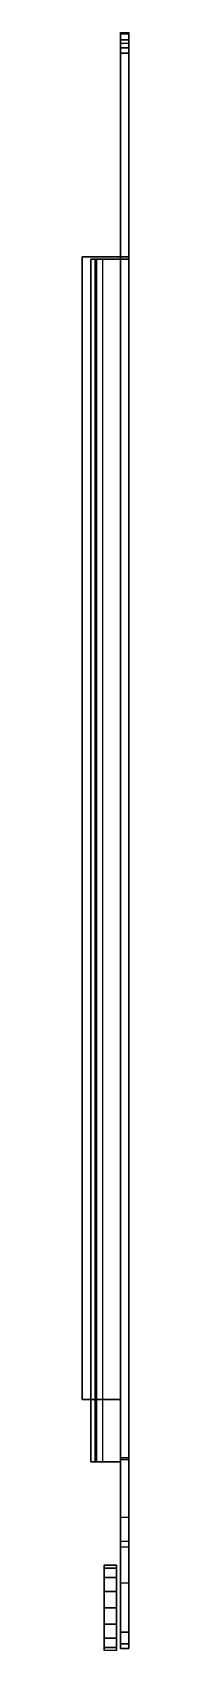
# Model space of a CAD drawing. Extents: x 0 to 343, y -397 to 0.
# Drawn here: x 331.6 to 343, y -397.1 to 0 of the extents above.
import ezdxf

# ---------------------------------------------------------------- set-up
doc = ezdxf.new("R2010")
doc.units = 0
doc.header["$LTSCALE"] = 0.25
for name, color, linetype in [('ACESSORIO', 4, 'Continuous'), ('LINHAGUIA', 2, 'Continuous'), ('ROLDANAS', 3, 'Continuous')]:
    doc.layers.add(name, color=color, linetype=linetype)

msp = doc.modelspace()

# ---------------------------------------------------------------- linework, layer by layer
at = {"layer": 'ACESSORIO', "extrusion": (1, 0, 0)}
for p, q in [((341, -1.83, 24.55), (341, 0, 23.3)), ((343, -1.83, 24.55), (343, 0, 23.3)), ((341, -0.32, 6.7), (341, -2.68, 5)), ((341, -3.83, 25.3), (341, -55.08, 27.98)), ((343, -0.32, 6.7), (343, -2.7, 5.05)), ((343, -3.83, 25.3), (343, -55.08, 27.98)), ((341, -55.63, 7), (341, -5.11, 4.3)), ((343, -55.63, 7), (343, -5.11, 4.3)), ((341, -335.11, 27.98), (341, -55.08, 27.98)), ((343, -349.84, 27.98), (343, -55.08, 27.98)), ((341, -370.34, 7), (341, -55.63, 7)), ((341, -55.63, 8.5), (341, -55.63, 7)), ((343, -370.34, 7), (343, -55.63, 7)), ((341, -364.4, 36.23), (341, -350.34, 28.11)), ((343, -364.4, 36.23), (343, -350.34, 28.11)), ((341, -392.63, 36.23), (341, -364.4, 36.23)), ((343, -392.63, 36.23), (343, -364.4, 36.23)), ((341, -371.63, 6.29), (341, -380.58)), ((343, -371.63, 6.29), (343, -380.58)), ((341, -380.58), (341, -392.63)), ((343, -380.58), (343, -392.63))]:
    msp.add_line(p, q, dxfattribs=at)
at = {"layer": 'ACESSORIO', "extrusion": (0, 0, -1)}
for p, q in [((341, -5.11, 4.3), (341, -2.68, 5)), ((343, -5.11, 4.3), (343, -2.7, 5.05)), ((341, -396.63, 4), (341, -396.63, 32.23)), ((343, -396.63, 4), (343, -396.63, 32.23))]:
    msp.add_line(p, q, dxfattribs=at)
at = {"layer": 'ACESSORIO', "extrusion": (0, 1, 0)}
for p, q in [((341, -55.08, 27.98), (331.59, -55.08, 27.98)), ((341, -55.08, 26.48), (331.59, -55.08, 26.48)), ((341, -335.53, 27.98), (331.59, -335.53, 27.98)), ((341, -335.53, 26.48), (331.59, -335.53, 26.48))]:
    msp.add_line(p, q, dxfattribs=at)
at = {"layer": 'ACESSORIO', "extrusion": (0, -1, 0)}
for p, q in [((334.78, -55.63, 13.66), (333.72, -55.63, 13.37)), ((333.72, -55.63, 13.37), (335.13, -55.63, 8.11)), ((334.78, -55.63, 13.66), (336.59, -55.63, 8.5)), ((341, -55.63, 7), (336.59, -55.63, 7)), ((341, -55.63, 8.5), (336.59, -55.63, 8.5)), ((334.78, -350.82, 13.66), (333.72, -350.82, 13.37)), ((333.72, -350.82, 13.37), (335.13, -350.82, 8.11)), ((334.78, -350.82, 13.66), (336.59, -350.82, 8.5)), ((341, -350.82, 7), (336.59, -350.82, 7)), ((341, -350.82, 8.5), (336.59, -350.82, 8.5))]:
    msp.add_line(p, q, dxfattribs=at)
at = {"layer": 'ACESSORIO', "extrusion": (1, 0, 0)}
for centre, radius, start, end in [((-4.43, 20.63, 341), 4.71, 56.4717, 82.7307), ((-4.43, 20.63, 343), 4.71, 56.4717, 82.7307), ((-392.63, 4, 341), 4, 180, 270), ((-392.63, 32.23, 341), 4, 90, 180), ((-392.63, 4, 343), 4, 180, 270), ((-392.63, 32.23, 343), 4, 90, 180)]:
    msp.add_arc(centre, radius, start, end, dxfattribs=at)
at = {"layer": 'ACESSORIO', "color": 0, "linetype": 'Continuous', "extrusion": (1, 0, 0)}
msp.add_arc((-349.84, 28.98, 343), 1, 240, 270, dxfattribs=at)
at = {"layer": 'ACESSORIO'}
for points in [[(341, -1.83, 24.55), (341, 0, 23.3), (343, 0, 23.3), (343, -1.83, 24.55)], [(341, 0, 23.3), (343, 0, 23.3), (343, -0.32, 6.7), (341, -0.32, 6.7)], [(341, -1.83, 24.55), (341, 0, 23.3), (341, -0.32, 6.7), (341, -2.68, 5)], [(341, -0.32, 6.7), (341, 0, 23.3), (343, 0, 23.3), (343, -0.32, 6.7)], [(343, -2.7, 5.05), (343, -1.83, 24.55), (343, 0, 23.3), (343, -0.32, 6.7)], [(341, -0.32, 6.7), (343, -0.32, 6.7), (343, -2.7, 5.05), (341, -2.68, 5)], [(341, -3.83, 25.3), (341, -1.83, 24.55), (343, -1.83, 24.55), (343, -3.83, 25.3)], [(341, -2.68, 5), (341, -1.83, 24.55), (341, -3.83, 25.3), (341, -5.11, 4.3)], [(341, -2.68, 5), (343, -2.7, 5.05), (343, -5.11, 4.3), (341, -5.11, 4.3)], [(341, -55.08, 27.98), (341, -3.83, 25.3), (343, -3.83, 25.3), (343, -55.08, 27.98)], [(341, -5.11, 4.3), (341, -3.83, 25.3), (341, -55.08, 27.98), (341, -55.63, 7)], [(343, -3.83, 25.3), (343, -1.83, 24.55), (343, -2.7, 5.05), (343, -5.11, 4.3)], [(343, -55.08, 27.98), (343, -3.83, 25.3), (343, -5.11, 4.3), (343, -55.63, 7)], [(341, -5.11, 4.3), (343, -5.11, 4.3), (343, -55.63, 7), (341, -55.63, 7)], [(341, -55.08, 26.48), (341, -335.53, 26.48), (331.59, -335.53, 26.48), (331.59, -55.08, 26.48)], [(331.59, -55.08, 27.98), (341, -55.08, 27.98), (341, -335.53, 27.98), (331.59, -335.53, 27.98)], [(341, -55.08, 26.48), (341, -55.08, 27.98), (331.59, -55.08, 27.98), (331.59, -55.08, 26.48)], [(331.59, -335.53, 27.98), (331.59, -335.53, 26.48), (331.59, -55.08, 26.48), (331.59, -55.08, 27.98)], [(341, -55.08, 27.98), (343, -55.08, 27.98), (343, -349.84, 27.98), (341, -349.84, 27.98)], [(341, -55.63, 7), (341, -55.08, 27.98), (341, -349.84, 27.98), (341, -370.34, 7)], [(343, -370.34, 7), (343, -349.84, 27.98), (343, -55.08, 27.98), (343, -55.63, 7)], [(334.78, -55.63, 13.66), (333.72, -55.63, 13.37), (333.72, -350.82, 13.37), (334.78, -350.82, 13.66)], [(333.72, -350.82, 13.37), (333.72, -55.63, 13.37), (335.13, -55.63, 8.11), (335.13, -350.82, 8.11)], [(333.72, -55.63, 13.37), (334.25, -55.63, 13.52), (336.59, -55.63, 7), (335.13, -55.63, 8.11)], [(334.78, -55.63, 13.66), (334.25, -55.63, 13.52), (336.59, -55.63, 7), (336.59, -55.63, 8.5)], [(336.59, -350.82, 8.5), (334.78, -350.82, 13.66), (334.78, -55.63, 13.66), (336.59, -55.63, 8.5)], [(336.59, -350.82, 7), (335.13, -350.82, 8.11), (335.13, -55.63, 8.11), (336.59, -55.63, 7)], [(341, -350.82, 8.5), (341, -55.63, 8.5), (336.59, -55.63, 8.5), (336.59, -350.82, 8.5)], [(336.59, -350.82, 7), (341, -350.82, 7), (341, -55.63, 7), (336.59, -55.63, 7)], [(336.59, -55.63, 8.5), (336.59, -55.63, 7), (341, -55.63, 7), (341, -55.63, 8.5)], [(343, -370.34, 7), (341, -370.34, 7), (341, -55.63, 7), (343, -55.63, 7)], [(331.59, -335.53, 26.48), (331.59, -335.53, 27.98), (341, -335.53, 27.98), (341, -335.53, 26.48)], [(336.59, -350.82, 7), (335.13, -350.82, 8.11), (333.72, -350.82, 13.37), (334.25, -350.82, 13.52)], [(336.59, -350.82, 7), (336.59, -350.82, 8.5), (334.78, -350.82, 13.66), (334.25, -350.82, 13.52)], [(341, -350.82, 8.5), (341, -350.82, 7), (336.59, -350.82, 7), (336.59, -350.82, 8.5)], [(341, -349.84, 27.98), (341, -370.34, 7), (341, -371.63, 6.29), (341, -350.34, 28.11)], [(343, -349.84, 27.98), (343, -350.34, 28.11), (341, -350.34, 28.11), (341, -349.84, 27.98)], [(341, -364.4, 36.23), (343, -364.4, 36.23), (343, -350.34, 28.11), (341, -350.34, 28.11)], [(341, -350.34, 28.11), (341, -371.63, 6.29), (341, -380.58), (341, -364.4, 36.23)], [(343, -350.34, 28.11), (343, -349.84, 27.98), (343, -370.34, 7), (343, -371.63, 6.29)], [(343, -380.58), (343, -364.4, 36.23), (343, -350.34, 28.11), (343, -371.63, 6.29)], [(341, -392.63, 36.23), (341, -364.4, 36.23), (343, -364.4, 36.23), (343, -392.63, 36.23)], [(341, -380.58), (341, -364.4, 36.23), (341, -392.63, 36.23), (341, -392.63)], [(343, -392.63), (343, -392.63, 36.23), (343, -364.4, 36.23), (343, -380.58)], [(341, -371.63, 6.29), (343, -371.63, 6.29), (343, -370.34, 7), (341, -370.34, 7)], [(341, -371.63, 6.29), (343, -371.63, 6.29), (343, -380.58), (341, -380.58)], [(341, -380.58), (341, -392.63), (343, -392.63), (343, -380.58)], [(341, -392.63), (341, -395.46, 1.17), (341, -395.46, 35.06), (341, -392.63, 36.23)], [(343, -392.63), (343, -392.63, 36.23), (343, -395.46, 35.06), (343, -395.46, 1.17)], [(341, -395.46, 1.17), (341, -395.46, 35.06), (341, -396.63, 32.23), (341, -396.63, 4)], [(341, -396.63, 4), (343, -396.63, 4), (343, -396.63, 32.23), (341, -396.63, 32.23)], [(343, -395.46, 1.17), (343, -395.46, 35.06), (343, -396.63, 32.23), (343, -396.63, 4)]]:
    msp.add_3dface(points, dxfattribs=at)
at = {"layer": 'ROLDANAS', "extrusion": (1, 0, 0)}
for centre, radius in [((-386.63, 12, 337), 10.5), ((-386.63, 12, 340), 10.5), ((-386.63, 12, 337), 5.25), ((-386.63, 12, 340), 5.25)]:
    msp.add_circle(centre, radius, dxfattribs=at)

# ---------------------------------------------------------------- meshes
at = {"layer": 'ACESSORIO'}
mesh = msp.add_polymesh((2, 3), dxfattribs=at)
for k, corner in enumerate([(341, -396.63, 32.23), (341, -395.46, 35.06), (341, -392.63, 36.23), (343, -396.63, 32.23), (343, -395.46, 35.06), (343, -392.63, 36.23)]):
    mesh.set_mesh_vertex(divmod(k, 3), corner)
mesh = msp.add_polymesh((2, 3), dxfattribs=at)
for k, corner in enumerate([(341, -396.63, 4), (341, -395.46, 1.17), (341, -392.63), (343, -396.63, 4), (343, -395.46, 1.17), (343, -392.63)]):
    mesh.set_mesh_vertex(divmod(k, 3), corner)
at = {"layer": 'LINHAGUIA'}
mesh = msp.add_polymesh((2, 16), dxfattribs=dict(at, n_close=True))
for k, corner in enumerate([(337, -397.13, 12), (337, -396.33, 16.02), (337, -394.06, 19.42), (337, -390.65, 21.7), (337, -386.63, 22.5), (337, -382.62, 21.7), (337, -379.21, 19.42), (337, -376.93, 16.02), (337, -376.13, 12), (337, -376.93, 7.98), (337, -379.21, 4.58), (337, -382.62, 2.3), (337, -386.63, 1.5), (337, -390.65, 2.3), (337, -394.06, 4.58), (337, -396.33, 7.98), (340, -397.13, 12), (340, -396.33, 16.02), (340, -394.06, 19.42), (340, -390.65, 21.7), (340, -386.63, 22.5), (340, -382.62, 21.7), (340, -379.21, 19.42), (340, -376.93, 16.02), (340, -376.13, 12), (340, -376.93, 7.98), (340, -379.21, 4.58), (340, -382.62, 2.3), (340, -386.63, 1.5), (340, -390.65, 2.3), (340, -394.06, 4.58), (340, -396.33, 7.98)]):
    mesh.set_mesh_vertex(divmod(k, 16), corner)
mesh = msp.add_polymesh((2, 16), dxfattribs=dict(at, n_close=True))
for k, corner in enumerate([(337, -397.13, 12), (337, -396.33, 16.02), (337, -394.06, 19.42), (337, -390.65, 21.7), (337, -386.63, 22.5), (337, -382.62, 21.7), (337, -379.21, 19.42), (337, -376.93, 16.02), (337, -376.13, 12), (337, -376.93, 7.98), (337, -379.21, 4.58), (337, -382.62, 2.3), (337, -386.63, 1.5), (337, -390.65, 2.3), (337, -394.06, 4.58), (337, -396.33, 7.98), (337, -391.88, 12), (337, -391.48, 14.01), (337, -390.35, 15.71), (337, -388.64, 16.85), (337, -386.63, 17.25), (337, -384.62, 16.85), (337, -382.92, 15.71), (337, -381.78, 14.01), (337, -381.38, 12), (337, -381.78, 9.99), (337, -382.92, 8.29), (337, -384.62, 7.15), (337, -386.63, 6.75), (337, -388.64, 7.15), (337, -390.35, 8.29), (337, -391.48, 9.99)]):
    mesh.set_mesh_vertex(divmod(k, 16), corner)
mesh = msp.add_polymesh((2, 16), dxfattribs=dict(at, n_close=True))
for k, corner in enumerate([(340, -397.13, 12), (340, -396.33, 16.02), (340, -394.06, 19.42), (340, -390.65, 21.7), (340, -386.63, 22.5), (340, -382.62, 21.7), (340, -379.21, 19.42), (340, -376.93, 16.02), (340, -376.13, 12), (340, -376.93, 7.98), (340, -379.21, 4.58), (340, -382.62, 2.3), (340, -386.63, 1.5), (340, -390.65, 2.3), (340, -394.06, 4.58), (340, -396.33, 7.98), (340, -391.88, 12), (340, -391.48, 14.01), (340, -390.35, 15.71), (340, -388.64, 16.85), (340, -386.63, 17.25), (340, -384.62, 16.85), (340, -382.92, 15.71), (340, -381.78, 14.01), (340, -381.38, 12), (340, -381.78, 9.99), (340, -382.92, 8.29), (340, -384.62, 7.15), (340, -386.63, 6.75), (340, -388.64, 7.15), (340, -390.35, 8.29), (340, -391.48, 9.99)]):
    mesh.set_mesh_vertex(divmod(k, 16), corner)

doc.saveas('drawing.dxf')
